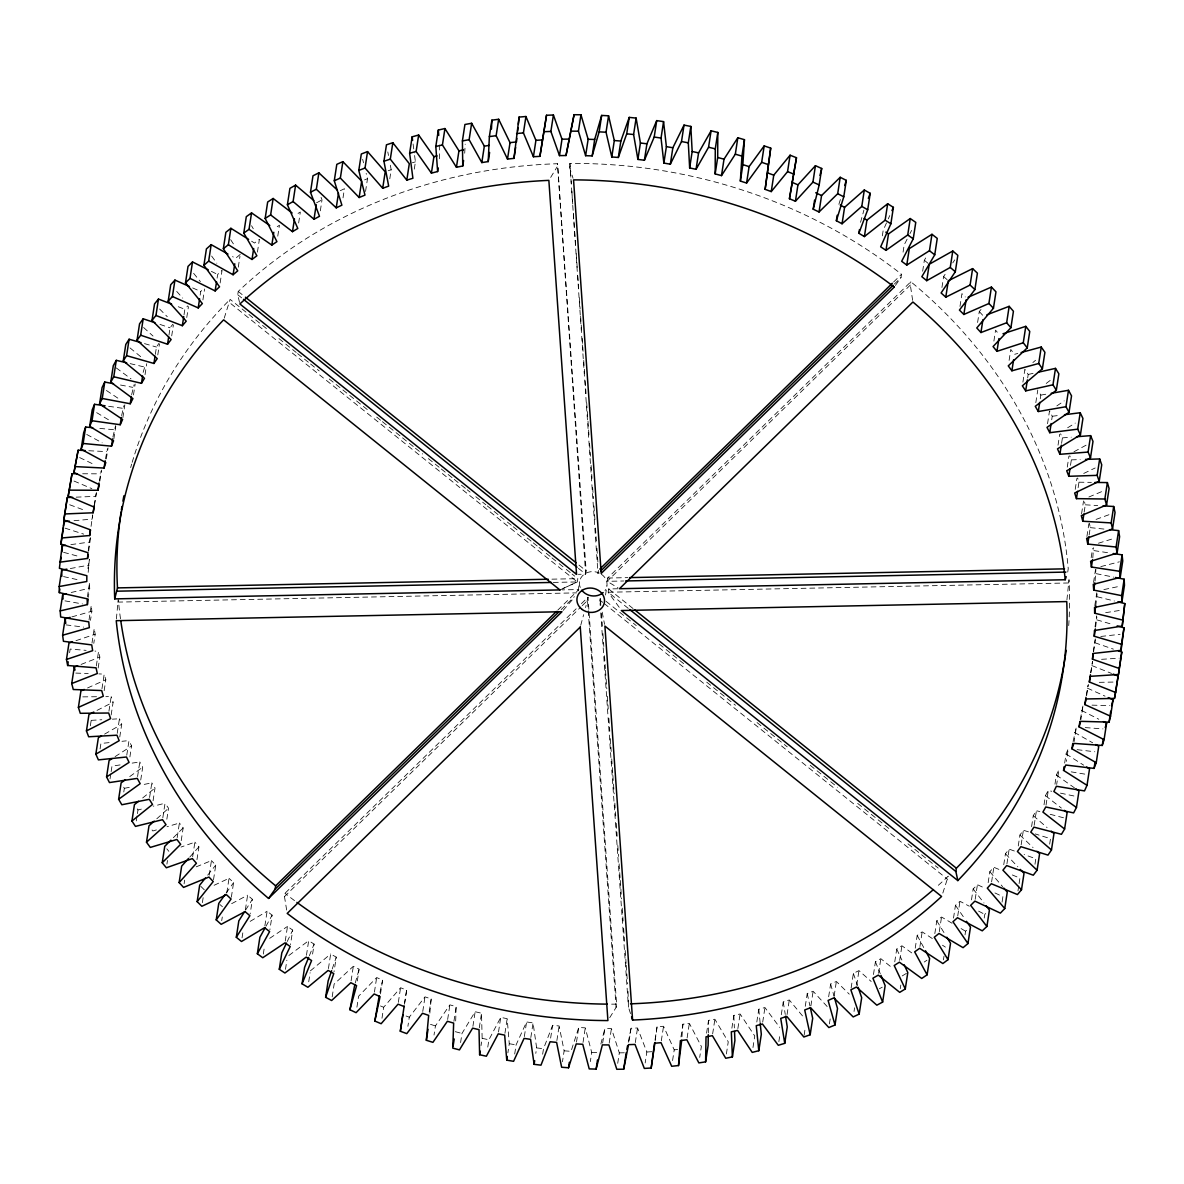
<?xml version="1.0" encoding="UTF-8"?>
<svg xmlns="http://www.w3.org/2000/svg" width="1184" height="1184" viewBox="0 0 1184 1184"><rect width="100%" height="100%" fill="white"/><g stroke="black" fill="none" stroke-linecap="round" stroke-linejoin="round"><path stroke-width="0.75" stroke-dasharray="5 3.75" d="M88.178 572.36L89.362 559.292L87.409 572.064M708.328 1032.907L708.535 1020.386L714.884 1019.246L728.249 1041.831L726.28 1054.618M455.677 1020.963L456.166 1006.666L449.89 1004.846L435.431 1025.921L434.025 1035.038M1095.629 627.12L1096.858 616.938M88.667 551.152L90.354 537.714M681.969 1036.666L682.916 1024.19L689.34 1023.346L701.372 1046.464L699.7 1057.416M116.387 619.01L118.252 598.823M429.851 1013.178L431.183 998.956L424.997 996.839L409.294 1017.189L407.903 1026.306M1066.917 599.874L1069.004 579.686A477.596 418.914 8.7 0 1 1068.619 626.898M1093.587 651.91L1095.259 639.908M92.722 514.818L92.16 519.095L72.816 520.812M655.137 1040.958L657.061 1026.809L663.543 1026.262L674.214 1049.853L672.542 1060.805M69.604 652.724L70.167 649.069L86.136 650.371M91.05 526.392L92.633 515.218M94.232 505.479L96.17 493.521M94.468 505.302L96.422 492.514M88.223 550.886L90.176 538.098M99.308 481.133L101.128 471.04M99.885 481.03L101.558 470.078M105.45 458.918L107.433 448.869M106.338 458.889L108.025 447.937M87.394 596.973L89.629 582.365L88.504 597.269M112.894 437.059L115.558 425.707M113.842 438.953L115.795 426.181M89.022 620.061L91.257 605.453L91.864 611.225L90.472 620.342M121.626 415.614L123.935 405.668M122.884 417.626L124.838 404.839M91.997 643.09L94.232 628.482L95.179 634.224L93.788 643.356M131.631 394.642L134.088 384.756M133.481 394.953L135.168 384.001M96.318 665.985L98.553 651.392L95.001 651.096M143.146 372.368L145.484 364.376M98.168 668.042L99.841 657.09L98.553 651.392M90.339 725.822L91.183 720.346L90.073 717.43M145.04 374.647L146.712 363.695M101.972 688.718L104.207 674.11L98.879 673.918M155.326 354.327L156.451 347.03L158.922 343.375M104.148 690.716L105.82 679.749L104.207 674.11M157.783 354.948L159.47 343.996M100.078 748.939L100.921 743.463L111.444 742.383M108.943 711.199L111.178 696.592L105.85 696.651M168.957 335.116L170.082 327.805L172.775 324.283M111.163 714.944L113.116 702.171L111.178 696.592M171.71 335.886L173.382 324.934M110.023 778.909L110.867 773.433M111.148 771.613L111.977 766.137L120.679 764.834M117.216 733.37L119.451 718.762L112.376 719.162M184.023 314.752L184.852 309.276L187.753 305.886M119.762 737.04L121.715 724.253L119.451 718.762M186.761 317.534L188.448 306.582M126.762 755.185L128.997 740.577L121.982 741.302M123.787 791.978L124.35 788.322L122.736 785.569M200.17 295.142L200.732 291.486L203.826 288.245M129.9 756.916L131.587 745.964L128.997 740.577M202.908 299.937L204.58 288.985M137.566 776.571L139.801 761.963L131.113 763.266M217.101 278.136L217.664 274.496L222.059 270.366L220.106 283.139M140.733 780.019L142.687 767.247L139.801 761.963M136.293 820.912L137.137 815.436M137.418 813.615L137.98 809.96L136.219 807.281M149.584 797.483L151.818 782.876L141.518 784.918M153.062 800.798L155.015 788.026L151.818 782.876M224.235 318.126L230.11 299.374L267.48 329.374M238.295 267.184L239.967 256.232M239.523 302.423L237.747 294.727L238.236 291.442A477.596 418.914 8.7 0 1 557.531 163.718L586.154 570.866L585.651 574.151L578.369 574.329M162.8 817.848L165.035 803.255L153.195 806.186M166.84 819.21L168.528 808.258L165.035 803.255M257.431 252.133L259.385 239.346L254.516 243.031L250.09 240.263M166.914 864.128L167.477 860.472M177.171 837.636L179.406 823.028L167.003 826.743M181.211 840.655L183.18 827.882L179.406 823.028M277.766 236.164L279.439 225.212L274.348 228.66M184.097 883.767L184.66 880.112M192.652 856.772L194.886 842.164L181.019 847.063M196.973 859.628L198.927 846.841L194.886 842.164M298.649 222.992L300.322 212.04L295.023 215.236M202.39 902.622L203.219 897.146M209.213 875.213L211.448 860.605L196.218 866.836M213.52 879.697L215.754 865.104L211.448 860.605M320.331 210.826L322.004 199.874L320.716 196.44M221.719 920.664L222.281 917.008M226.795 892.899L229.03 878.306L212.572 886.002M231.354 897.206L233.588 882.598L229.03 878.306M343.02 197.861L344.411 188.744L340.163 190.757M245.369 909.8L247.604 895.193L252.399 899.292L250.164 913.9M242.054 937.832L243.164 930.52M365.545 191.453L367.499 178.68L366.167 173.382M264.876 925.858L267.11 911.251L272.113 915.143L269.878 929.736M263.322 954.067L264.432 946.771M389.788 178.828L391.179 169.697L389.832 162.593M286.661 910.052L284.471 896.599L284.974 893.313L576.149 608.798M285.255 941.043L287.49 926.436L292.714 930.091L290.48 944.684M285.477 969.356L286.868 960.224M414.296 169.134L415.421 161.838L414.489 154.69M306.449 955.296L308.684 940.688L314.115 944.107L312.162 956.879M308.728 981.802L310.119 972.686M439.575 158.774L439.234 142.583M328.427 968.586L330.662 953.978L336.271 957.146L334.036 971.753M332.186 996.869L334.14 984.082L353.335 966.277L359.107 969.178L357.154 981.965M464.705 153.21L465.194 144.182M351.1 980.87L353.335 966.277M356.917 1007.199L358.589 996.247L376.66 977.54L382.595 980.189L380.36 994.782M374.425 992.133L376.66 977.54M381.988 1018.24L383.66 1007.288L400.577 987.737L406.63 990.12L404.676 1002.892M398.342 1002.345L400.577 987.737M404.469 1004.224L406.63 990.12M422.762 1011.447L424.997 996.839M578.458 568.379L585.651 574.151L557.531 163.718M429.23 1011.728L431.183 998.956M598.482 570.377L597.979 573.663L569.874 163.466A477.596 418.914 8.7 0 1 901.512 274.274L901.009 277.559L895.222 285.684M447.656 1019.454L449.89 1004.846M453.931 1021.274L456.166 1006.666M460.591 1042.586L461.982 1033.454L475.154 1011.713L481.518 1013.238L482.14 1038.324L481.03 1045.62M472.919 1026.306L475.154 1011.713M479.283 1027.845L481.518 1013.238M487.778 1047.085L488.903 1039.789L500.743 1017.411L507.181 1018.669L509.268 1043.726L507.877 1052.857M498.508 1032.019L500.743 1017.411M504.946 1033.262L507.181 1018.669M560.106 589.913L577.318 581.936L577.822 578.65L572.079 574.033M578.162 590.831L579.553 581.714M514.7 1054.012L516.091 1044.88L526.584 1021.955L533.066 1022.902L536.633 1047.899L535.79 1053.375M581.418 603.648L588.004 597.21L585.577 607.584M524.349 1036.562L526.584 1021.955M530.832 1037.51L533.066 1022.902M1067.731 572.064L1068.234 568.779A477.596 418.914 8.7 0 0 910.836 281.762L607.629 578.044L607.126 581.329L617.944 587.797M605.527 595.004L606.933 585.888M617.915 588.759L608.665 588.951L608.162 592.237L619.513 607.718M542.657 1054.219L543.5 1048.743L552.602 1025.314L559.114 1025.966L564.132 1050.815L562.459 1061.767M550.634 1038.087L552.602 1025.314M556.88 1040.573L559.114 1025.966M576.49 1042.083L578.724 1027.49L585.266 1027.845L591.719 1052.472L590.328 1061.589M583.031 1042.438L585.266 1027.845M602.656 1043.06L604.891 1028.452L611.432 1028.511L619.321 1052.857L617.648 1063.809M609.198 1043.119L611.432 1028.511M609.73 1017.648L616.109 1007.421L616.612 1004.136L588.004 597.21M630.524 1013.622L628.452 1007.17L628.038 990.978M629.059 1041.017L631.028 1028.23L637.54 1027.993L646.834 1051.999L645.162 1062.951M635.305 1042.586L637.54 1027.993M655.092 1039.582L657.061 1026.809M661.308 1040.869L663.543 1026.262M680.963 1036.962L682.916 1024.19M687.105 1037.954L689.34 1023.346M706.582 1033.158L708.535 1020.386M712.65 1033.854L714.884 1019.246M731.89 1028.186L733.843 1015.398L740.104 1013.978L754.741 1035.97L752.787 1048.743M860.546 222.326L863.906 210.13M737.869 1028.57L740.104 1013.978M756.813 1022.029L758.766 1009.256L764.938 1007.54L779.753 1027.446M882.332 235.853L883.175 230.377L887.556 220.505M762.703 1022.147L764.938 1007.54M781.292 1014.747L783.246 1001.96L789.299 999.962L804.099 1017.84M778.865 1041.654L779.975 1034.342M903.066 252.162L904.176 244.866L909.149 235.231M787.064 1014.57L789.299 999.962M912.642 300.322L910.333 285.048L910.836 281.762M805.268 1006.326L807.222 993.539L813.127 991.26L827.72 1007.14M804.143 1035.186L805.253 1027.89M922.662 271.225L924.349 260.273L927.116 255.581M810.892 1005.867L813.127 991.26M828.652 996.795L830.62 984.022L836.363 981.462L849.268 994.16M829.407 1023.894L830.25 1018.418M941.946 287.49L943.618 276.538L946.667 271.994M834.128 996.07L836.363 981.462M851.133 988.018L853.368 973.411L858.948 970.599L871.187 981.492M959.987 306.419L961.941 293.647L965.271 296.947M856.713 985.206L858.948 970.599M854.034 1011.447L854.596 1007.791M873.466 974.536L875.42 961.763L880.822 958.685L892.233 967.876M977.599 322.477L979.286 311.525L981.669 308.713M878.587 973.292L880.822 958.685M894.749 961.867L896.717 949.094L901.912 945.764L913.826 954.437M993.894 341.096L995.566 330.144L999.474 334.909M899.677 960.372L901.912 945.764M900.254 988.699L900.817 985.044M915.232 948.206L917.186 935.434L922.173 931.867L932.326 938.542M1009.108 360.395L1010.781 349.443L1014.407 354.371L1017.766 353.454M919.938 946.475L922.173 931.867M934.827 933.599L936.781 920.826L941.546 917.023L952.054 923.239M1022.902 382.166L1024.87 369.378L1028.2 374.455L1027.653 378.11M939.312 931.63L941.546 917.023M942.819 893.076L948.251 876.16A477.596 418.914 8.7 0 1 935.612 887.689M943.441 959.898L943.988 956.243M953.505 918.088L955.458 905.316L959.972 901.29L969.282 906.204M1035.822 402.664L1037.791 389.891M957.738 915.898L959.972 901.29M1040.262 398.756L1040.825 395.101L1038.546 391.194M965.019 934.872L965.582 931.231L968.024 929.159M971.487 899.884L973.159 888.932L977.422 884.7L985.384 888.444M1047.544 423.709L1049.512 410.922L1052.25 416.265L1051.688 419.906M975.187 899.307L977.422 884.7M988.152 882.672L989.824 871.72L993.835 867.295L1000.362 870.003M984.215 918.044L984.777 914.403L987.086 912.228M1058.037 445.199L1059.724 434.247M991.6 881.902L993.835 867.295M1061.589 443.349L1062.418 437.873L1060.598 433.788M1003.751 864.705L1005.438 853.753L1009.168 849.135L1015.828 851.548M1067.272 467.118L1068.945 456.166M1006.933 863.743L1009.168 849.135M1002.064 902.164L1002.907 896.688L1005.083 894.394M1070.499 465.342L1071.342 459.866L1069.759 455.722M1018.255 845.983L1019.927 835.031L1023.376 830.25L1028.452 831.834M1075.22 489.377L1076.907 478.425M1021.141 844.858L1023.376 830.25M1078.121 487.675L1078.964 482.199L1077.632 477.996M1017.974 890.901L1018.817 885.425M1019.098 883.59L1019.927 878.114L1010.144 874.058M1031.59 826.61L1033.262 815.658L1036.414 810.714L1039.863 811.602M1081.584 513.738L1083.538 500.965M1034.18 825.307L1036.414 810.714M1084.159 512.11L1085.284 504.813L1084.559 501.972M1034.979 864.246L1035.808 858.77L1024.145 854.552M1044.022 804.765L1045.428 795.648L1048.269 790.542L1051.762 791.282M1086.912 536.515L1088.866 523.742M1046.034 805.15L1048.269 790.542M1089.147 534.946L1090.272 527.635L1089.428 523.343M1054.974 784.193L1056.365 775.061L1058.91 769.837L1056.676 784.444M1091.174 557.634L1092.58 548.503M1092.802 557.916L1093.528 547.733M1049.66 844.148L1050.504 838.672L1035.245 833.936M1064.653 763.088L1066.059 753.971L1068.279 748.614L1066.325 761.401M1093.542 582.513L1095.496 569.726M1095.096 580.974L1095.881 569.341M1073.074 741.539L1076.374 726.961L1074.14 741.554M1094.815 605.601L1096.769 592.814M1095.762 605.897L1097.109 593.88M1080.193 719.576L1083.153 704.909L1080.918 719.517M1095.022 626.839L1096.695 615.887M1086.261 695.452L1088.007 685.344M1086.675 695.319L1088.348 684.367M1093.306 651.659L1095.274 638.872M1090.73 672.882L1092.536 661.323M1090.804 672.675L1092.477 661.723M628.275 1042.246L631.028 1028.23M379.96 992.414L382.595 980.189M600.865 1044.036L604.891 1028.452M580.737 625.285L583.638 614.659M355.289 982.972L359.107 969.178M838.879 204.299L840.477 199.164M571.576 1049.646L578.724 1027.49M332.201 969.015L336.271 957.146M309.35 955.74L314.115 944.107M888.281 218.862L889.746 215.577M287.253 941.472L292.714 930.091M909.963 233.618L911.621 230.406M266 926.228L272.113 915.143M550.678 177.393L557.028 167.003M245.606 910.067L252.399 899.292M952.75 262.907L954.778 259.873M226.159 893.032L233.588 882.598M207.703 875.154L215.754 865.104M563.14 610.382L573.678 598.231M189.721 857.142L198.927 846.841M173.352 837.71L183.18 827.882M557.768 610.16L578.858 589.543L562.282 589.884M893.609 281.999L901.512 274.274M561.216 609.582L574.403 596.692M894.423 283.997L901.009 277.559M284.471 896.599L580.915 606.933M582.232 605.646L587.501 600.495L616.109 1007.421M910.333 285.048L607.126 581.329L623.702 580.989M156.806 818.78L168.528 808.258M1032.877 362.556L1035.556 360.276M240.248 254.412L235.616 258.319L232.552 256.617M310.4 970.85L330.662 953.978M142.672 797.972L155.015 788.026M1046.212 383.453L1050.43 380.242M288.837 955.518L308.684 940.688M129.752 776.586L142.687 767.247M1056.853 405.905L1064.194 400.888M924.245 962.03L926.939 960.209M269.715 938.32L287.49 926.436M115.085 756.635L131.587 745.964M1067.642 427.764L1075.279 423.088M902.208 975.927L906.411 973.381M250.164 921.374L267.11 911.251M104.592 734.124L121.715 724.253M1073.977 451.755L1086.66 444.873M316.513 202.819L322.004 199.874M879.342 988.758L882.243 987.204M231.65 903.658L247.604 895.193M97.014 710.4L113.116 702.171M1083.73 473.452L1095.185 467.961M563.066 588.463L577.318 581.936L229.622 302.66M87.557 687.963L105.82 679.749M1088.88 497.014L1104.036 490.65M364.583 179.879L367.499 178.68M81.074 664.431L99.841 657.09M1096.058 519.406L1109.867 514.389M388.204 170.762L391.179 169.697M75.968 640.677L95.179 634.224M1098.426 543.219L1114.307 538.306M412.372 162.77L415.421 161.838M156.377 829.925L152.825 830.99L150.916 828.386M71.824 616.908L91.864 611.225M1100.824 566.603L1119.368 561.823M137.98 809.96L141.355 809.116M71.203 592.488L89.91 588.152M1028.2 374.455L1033.321 373.315M1103.902 589.573L1121.026 586.006M124.35 788.322L131.217 786.96M70.33 568.542L89.303 565.064M1040.825 395.101L1046.02 394.198M1105.649 612.676L1121.263 610.189M70.877 544.61L90.058 542.02M1052.25 416.265L1059.236 415.377M1100.809 636.459L1120.079 634.313M674.214 1049.853L677.618 1049.498M1062.418 437.873L1071.239 437.177M1101.579 659.325L1119.235 658.171M646.834 1051.999L651.984 1051.688M91.183 720.346L101.78 719.754M76.161 497.162L95.623 496.348M1071.342 459.866L1080.193 459.584M551.936 579.168L577.822 578.65M607.629 578.044L627.89 577.629M553.283 582.41L577.318 581.936M117.749 602.108L576.519 592.873M1068.501 582.972L608.162 592.237L628.275 608.384M1099.27 682.339L1115.224 682.028M619.321 1052.857L624.486 1052.783M82.791 696.873L96.984 696.725M82.673 473.763L100.433 473.837M1078.964 482.199L1091.396 482.362M1092.033 705.146L1109.793 705.634M591.719 1052.472L598.63 1052.68M75.791 673.089L88.223 673.533M88.8 450.734L106.56 451.607M1085.284 504.813L1097.701 505.553M1085.24 727.598L1102.985 728.9M564.132 1050.815L571.028 1051.348M99.826 428.401L114.004 429.748M1090.272 527.635L1104.435 529.115M1077.114 749.664L1094.8 751.766M536.633 1047.899L543.5 1048.743M65.964 624.871L83.635 627.12M108.632 406.304L122.736 408.302M1093.912 550.604L1109.763 553.002M1071.209 771.864L1087.016 774.484M509.268 1043.726L516.091 1044.88M64.942 600.865L82.48 603.929M120.502 385.022L132.741 387.331M1096.221 573.678L1113.685 577.126M1060.464 793.132L1076.138 796.462M482.14 1038.324L488.903 1039.789M63.566 576.593L79.21 580.056M130.136 363.621L143.989 366.892M1097.168 596.766L1114.44 601.013M1050.178 814.296L1063.942 817.878M455.307 1031.678L461.982 1033.454M63.625 552.336L79.062 556.51M144.492 343.626L156.451 347.03M1096.754 619.824L1112.087 624.338M430.502 1024.367L435.431 1025.921M65.105 528.168L83.694 534.117M159.988 324.431L170.082 327.805M1094.978 642.779L1113.404 649.143M406.068 1016.005L409.294 1017.189M69.678 504.754L84.612 510.304M178.251 306.73L184.852 309.276M1091.855 665.571L1111.554 673.43M380.493 1005.956L383.66 1007.288M73.97 481.03L91.834 488.622M192.666 287.934L200.732 291.486M1087.386 688.156L1105.042 696.148M994.945 892.943L1002.907 896.688M79.654 457.572L93.921 464.439M211.374 271.358L217.664 274.496M1081.584 710.459L1098.782 719.236M978.576 911.118L984.777 914.403M86.728 434.454L102.135 442.786M1074.465 732.408L1092.669 742.812M961.068 928.567L965.582 931.231M96.659 412.639L110.097 420.749M1066.059 753.971L1083.656 765.16M942.494 945.217L945.394 947.111M106.397 390.468L119.362 399.156M1056.365 775.061L1074.45 787.834M116.239 367.913L131.01 378.88M1045.428 795.648L1061.338 808.065M238.236 291.442L243.993 296.059M578.961 565.094L586.154 570.866M608.665 588.951L633.085 608.561M237.747 294.727L242.054 298.19M278.965 338.609L296.207 352.462M297.643 353.616L309.142 362.852M310.578 364.006L319.206 370.918M329.256 378.998L355.126 399.778M356.562 400.932L368.046 410.167M376.675 417.079L380.982 420.542M382.417 421.696L401.095 436.704M402.53 437.858L414.03 447.093M415.466 448.248L422.644 454.005M428.401 458.622L439.886 467.858M441.321 469.012L452.821 478.247M454.256 479.402L459.999 484.019M461.449 485.174L465.756 488.637M467.192 489.791L470.063 492.1M475.805 496.703L485.869 504.784M487.305 505.938L498.804 515.173M500.24 516.328L505.982 520.945M507.418 522.1L511.725 525.563M513.16 526.717L518.918 531.335M520.353 532.489L531.853 541.71M533.288 542.864L537.595 546.327M539.031 547.482L544.773 552.099M546.209 553.254L550.53 556.717M551.966 557.871L557.708 562.489M559.144 563.643L564.886 568.261M566.322 569.415L570.644 572.878M606.09 601.339L636.282 625.596M659.281 644.066L683.716 663.691M706.715 682.162L735.471 705.264M757.035 722.58L787.227 746.838M810.226 765.308L837.547 787.242M857.675 803.403L889.302 828.815M907.995 843.822L938.187 868.079M602.7 602.316L599.829 600.007L600.332 596.721L600.85 604.092M604.151 603.47L947.748 879.446M924.349 260.273L928.019 263.262M130.033 347.933L141.34 357.228M1033.262 815.658L1047.07 827.572M943.618 276.538L947.126 279.69M219.972 904.561L222.444 906.781M143.59 327.494L153.017 336.049M1019.927 835.031L1033.04 847.552M200.836 886.372L204.344 889.85M159.633 309.039L167.284 316.72M1005.438 853.753L1017.826 866.821M979.286 311.525L983.445 316.113M176.712 291.427L182.721 298.087M989.824 871.72L1002.611 886.683M166.811 848.839L168.868 851.34M193.628 273.326L200.377 281.629M973.159 888.932L983.993 903.007M211.625 256.055L216.85 263.218M955.458 905.316L964.472 918.384M230.658 239.671L234.491 245.576M936.781 920.826L945.024 934.265M251.541 225.73L253.287 228.764M917.186 935.434L924.645 949.213M896.717 949.094L901.882 960.032M875.42 961.763L880.274 973.707M853.368 973.411L857.527 985.547M569.371 166.752L573.026 178.236M830.62 984.022L834.069 996.292M362.644 159.292L363.518 162.815M807.222 993.539L809.945 1005.941M600.85 605.216L599.829 600.007L600.214 605.542M602.197 612.172L604.565 624.338M387.804 151.937L388.485 155.489M783.246 1001.96L785.258 1014.436M413.083 143.974L414.252 152.914M758.766 1009.256L760.217 1023.568M569.874 163.466L571.31 183.712M571.828 191.083L572.73 203.974M573.382 213.179L574.536 229.755M574.669 231.59L575.705 246.316M576.223 253.687L577.259 268.413M577.777 275.783L578.68 288.674M579.331 297.88L580.101 308.92M580.619 316.291L581.655 331.017M582.173 338.387L583.076 351.278M583.727 360.484L584.63 373.36M585.148 380.73L586.05 393.621M586.702 402.826L587.871 419.402M588.004 421.238L589.04 435.964M589.558 443.334L590.461 456.225M591.112 465.43L592.015 478.321M592.651 487.527L593.436 498.568M593.954 505.938L594.99 520.664M595.508 528.034L596.41 540.925M596.928 548.281L597.964 563.022M601.502 613.297L602.404 626.203M602.922 633.573L603.825 646.464M604.476 655.684L605.379 668.575M605.512 670.41L606.815 688.836M607.333 696.207L608.236 709.098M608.887 718.318L609.79 731.209M610.308 738.579L611.21 751.485M611.728 758.855L612.764 773.581M612.898 775.431L614.185 793.857M614.836 803.063L615.739 815.954M616.257 823.324L617.175 836.23M617.811 845.435L618.596 856.491M619.114 863.861L620.15 878.602M620.283 880.437L621.57 898.863M622.222 908.084L623.124 920.974M623.642 928.345L624.545 941.236M625.196 950.456L626.099 963.347M626.232 965.197L627.52 983.608M600.732 612.898L628.452 1007.17M733.843 1015.398L734.376 1027.949M616.612 1004.136A477.596 418.914 8.7 0 1 610.426 1004.15M294.505 900.595A477.596 418.914 8.7 0 1 284.974 893.313M120.487 618.788A477.596 418.914 8.7 0 1 118.415 600.628M130.669 467.576A477.596 418.914 8.7 0 1 131.661 464.084M132.179 462.337A477.596 418.914 8.7 0 1 230.11 299.374M601.339 574.21A13.838 12.136 8.7 0 1 605.024 590.55M580.264 587.501A13.838 12.136 8.7 0 1 584.038 574.403A13.838 12.136 8.7 0 1 599.341 573.086"/><path stroke-width="1.5" d="M968.038 297.317L991.422 287.076L988.906 303.504L963.865 314.47L959.425 310.075L974.891 289.577L977.407 273.149L972.612 268.62L970.096 285.048L945.779 297.169L941.102 292.966L955.31 271.758L957.826 255.33L952.78 251.008L950.264 267.436L926.732 280.682L921.833 276.701L934.738 254.826L937.254 238.384L931.971 234.299L929.455 250.727L906.781 265.068L901.66 261.294L913.249 238.813L915.765 222.385L910.244 218.537L907.728 234.965L885.987 250.342L880.659 246.805L890.886 223.776L893.387 207.348L887.674 203.752L885.158 220.18L864.394 236.563L858.874 233.278L867.709 209.76L870.21 193.332L864.305 189.988L861.789 206.416L842.061 223.761L836.363 220.727L843.778 196.796L846.294 180.368L840.211 177.289L837.695 193.717L819.047 211.98L813.201 209.198L819.18 184.911L821.696 168.483L815.436 165.686L812.934 182.114L795.426 201.25L789.432 198.734L796.477 157.724L790.083 155.208L787.567 171.636L771.243 191.586L765.13 189.351L770.71 148.118L764.183 145.898L761.667 162.326L746.586 183.032L740.355 181.063L742.856 164.635L744.455 139.682L737.824 137.758L735.323 154.186L721.5 175.602L715.166 173.915L715.284 148.858L717.8 132.43L711.081 130.817L698.575 152.884L696.059 169.312L689.65 167.921L688.304 142.85L690.82 126.422L684.026 125.104L672.852 147.763L670.336 164.191L663.869 163.081L661.042 138.054L663.558 121.626L656.72 120.62L646.923 143.812L644.407 160.24L637.895 159.426L633.603 134.517L636.119 118.089L629.237 117.394L620.845 141.044L618.329 157.472L611.788 156.969L606.045 132.223L608.561 115.795L601.664 115.425L594.679 139.475L592.178 155.903L585.621 155.696L578.443 131.202L580.959 114.774L574.062 114.715L566.011 155.518L559.484 155.622L550.886 131.439L553.402 115.011L546.52 115.262L539.919 156.347L533.422 156.747L523.432 132.934L525.933 116.506L519.095 117.083L513.96 158.375L507.507 159.07L496.14 135.701L498.656 119.273L491.878 120.161L489.362 136.589L488.222 161.586L481.814 162.578L469.13 139.712L471.646 123.284L464.927 124.483L462.411 140.911L462.752 165.982L456.432 167.255L442.431 144.966L444.947 128.538L438.332 130.048L435.816 146.476L437.621 171.547L431.405 173.116L416.132 151.448L418.648 135.02L412.15 136.826L409.634 153.254L412.905 178.266L406.793 180.131L390.306 159.144L392.822 142.716L386.458 144.818L383.942 161.246L388.678 186.125L382.698 188.271L365.027 168.024L367.543 151.596L361.312 153.994L358.796 170.422L364.983 195.108L359.152 197.521L340.356 178.074L342.872 161.646L336.804 164.339L334.288 180.767L341.895 205.172L336.226 207.851L316.35 189.262L318.866 172.834L337.425 190.18M715.166 173.915L717.682 157.487L717.8 132.43M402.841 1014.821L400.325 1031.249L406.778 1033.617L422.496 1013.267L428.667 1015.384L426.344 1040.277L432.915 1042.349L447.374 1021.274L453.65 1023.094L452.791 1048.121L459.466 1049.882L472.638 1028.141L479.017 1029.666L479.624 1054.752L486.387 1056.217L498.227 1033.839L504.665 1035.097L506.752 1060.154L513.575 1061.308L524.068 1038.383L530.55 1039.33L534.117 1064.327L540.984 1065.171L550.086 1041.742L556.613 1042.394L561.63 1067.243L568.512 1067.776L576.208 1043.918L582.75 1044.273L589.218 1068.9L596.114 1069.108L602.375 1044.88L608.916 1044.939L616.805 1069.285L623.687 1069.196L628.512 1044.658L635.024 1044.421L644.318 1068.427L651.185 1068.012L654.545 1043.237L661.027 1042.69L671.698 1066.281L678.521 1065.556L680.4 1040.618L686.824 1039.774L698.856 1062.906L705.605 1061.856L706.019 1036.814L712.383 1035.674L725.733 1058.259L732.393 1056.912L731.327 1031.826L737.602 1030.406L752.225 1052.398L758.796 1050.726L756.25 1025.684L762.422 1023.968L778.302 1045.294L784.74 1043.341L780.73 1018.388L786.783 1016.39L803.862 1037.006L810.167 1034.757L804.706 1009.967L810.611 1007.688L828.844 1027.549L835.001 1025.004L828.104 1000.45L833.847 997.89L853.19 1016.923L859.17 1014.096L850.852 989.839L856.432 987.027L876.841 1005.186L882.628 1002.078L872.904 978.191L878.306 975.113L899.707 992.355L905.286 988.966L894.201 965.522L899.396 962.192L921.729 978.458L927.102 974.817L914.67 951.862L919.657 948.295L942.878 963.539L948.014 959.662L934.265 937.254L939.03 933.451L963.066 947.659L967.964 943.53L952.942 921.744L957.456 917.718L982.261 930.831L986.894 926.48L970.643 905.36L974.906 901.128L1000.391 913.116L1004.757 908.542L987.308 888.148L991.319 883.723L1017.426 894.542L1021.496 889.776L1002.922 870.181L1006.652 865.563L1033.292 875.198L1037.08 870.24L1017.411 851.474L1020.86 846.678L1047.988 855.1L1051.466 849.964L1030.761 832.086L1033.913 827.142L1061.441 834.306L1064.608 829.022L1042.912 812.076L1045.768 806.985L1073.622 812.89L1076.463 807.458L1053.849 791.489L1056.394 786.265L1084.5 790.912L1087.016 785.332L1063.543 770.399L1065.763 765.042L1094.046 768.401L1096.236 762.703L1071.949 748.836L1073.858 743.389L1102.245 745.446L1104.08 739.645L1079.068 726.887L1080.637 721.337L1109.068 722.107L1110.548 716.216L1084.87 704.584L1086.113 698.96L1114.484 698.427L1115.609 692.462L1089.339 681.999L1090.242 676.33L1118.48 674.495L1119.265 668.472L1092.462 659.207L1093.039 653.479L1121.07 650.342L1121.485 644.288L1094.238 636.252L1094.46 630.495L1122.225 626.07L1124.8 603.559L1117.888 601.857M1124.8 603.559L1122.225 626.07M708.298 1034.698L708.121 1045.428L705.605 1061.856M65.638 545.321L62.145 545.794L59.392 568.305L86.846 575.72L86.787 581.492L59.2 586.539L59.318 592.636L87.113 598.793L87.394 604.58L60.192 610.9L60.665 616.982L88.741 621.881L89.348 627.653L62.619 635.231L63.448 641.299L91.716 644.91L92.663 650.652L66.467 659.458L67.651 665.497L96.037 667.82L97.325 673.518L71.736 683.538L73.275 689.517L101.691 690.538L103.304 696.192L78.396 707.381L80.275 713.301L108.662 713.02L110.615 718.599L86.447 730.942L88.667 736.774L116.935 735.19L119.199 740.681L95.845 754.149L98.405 759.891L126.481 757.005L129.071 762.392L106.575 776.941L109.476 782.565L137.285 778.391L140.186 783.675L118.622 799.259L121.834 804.75L149.302 799.304L152.499 804.454L131.942 821.03L135.464 826.388L162.519 819.683L166.012 824.686L146.49 842.224L150.309 847.418L176.89 839.456L180.664 844.31L162.238 862.751L166.352 867.768L192.37 858.592L196.411 863.269L179.139 882.568L183.55 887.408L208.932 877.033L213.238 881.532L197.151 901.631L201.828 906.278L226.514 894.734L231.072 899.026L216.228 919.879L221.156 924.319L245.088 911.621L249.883 915.72L236.312 937.269L241.492 941.487L264.594 927.679L269.612 931.571L257.357 953.756L262.759 957.723L284.974 942.864L290.198 946.519L279.291 969.282L284.915 973.011L306.168 957.116L311.599 960.535L302.068 983.815L307.884 987.278L328.146 970.406L333.755 973.574L325.63 997.313L331.638 1000.51L350.819 982.705L356.591 985.621L349.902 1009.73L356.073 1012.675L374.144 993.968L380.079 996.617L374.825 1021.052L381.144 1023.716L398.061 1004.165L404.129 1006.548M61.908 551.877L62.145 545.794M491.464 129.086L491.878 120.161M740.355 181.063L741.939 156.11L744.455 139.682M59.644 562.222L87.542 558.448L87.942 552.706L60.902 544.048L64.025 521.582L69.294 521.108M1117.193 625.848L1124.001 627.86L1121.07 650.342M681.703 1040.218L678.521 1065.556M63.566 526.11L64.025 521.582M516.86 138.395L516.476 141.947L510.023 142.628L498.656 119.273M517.6 131.291L517.97 127.739M518.355 124.187L519.095 117.083M765.13 189.351L770.71 148.118M61.509 538.01L89.658 535.523L90.398 529.825L63.847 519.954L67.31 497.532L72.624 497.31M1118.421 650.889L1121.781 652.044L1118.48 674.495M654.9 1042.734L651.185 1068.012M63.847 519.954L67.31 497.532M60.902 544.048L63.418 527.62M64.794 513.96L93.107 512.776L94.187 507.122L68.198 496.081L72.032 473.718L77.36 473.733M68.198 496.081L72.032 473.718M60.517 560.994L61.065 557.353M69.516 490.146L97.917 490.265L99.323 484.67L73.97 472.475L78.144 450.201L85.248 450.556M73.97 472.475L78.144 450.201M59.2 586.539L61.716 570.111L66.881 569.164M75.628 466.629L104.044 468.05L105.79 462.544L81.134 449.224L83.65 432.796L85.648 427.039L92.737 427.72M59.318 592.636L59.866 588.981M81.134 449.224L83.146 443.467L85.648 427.039M60.192 610.9L62.708 594.472L66.112 593.687M83.146 443.467L111.488 446.176L113.56 440.774L89.673 426.373L92.189 409.945L94.528 404.306L105.11 405.801M89.673 426.373L92.012 420.734L94.528 404.306M62.619 635.231L65.135 618.803L70.152 617.382M92.012 420.734L120.22 424.73L122.603 419.447L99.56 403.996L102.076 387.568L104.754 382.047L113.501 383.705M99.56 403.996L102.238 398.475L104.754 382.047M66.467 659.458L68.983 643.03L72.476 641.861M102.238 398.475L130.225 403.759L132.934 398.594L110.763 382.136L113.279 365.708L116.284 360.336L126.673 362.792M67.651 665.497L68.213 661.841M89.658 535.523L90.487 530.047M93.107 512.776L94.232 505.479M110.763 382.136L113.768 376.764L116.284 360.336M87.542 558.448L88.104 554.793M97.917 490.265L99.027 482.954M104.044 468.05L105.169 460.739M71.736 683.538L74.252 667.11L77.656 665.763M113.768 376.764L141.473 383.32L144.478 378.303L123.269 360.883L125.785 344.455L129.115 339.231L141.074 342.65M111.488 446.176L112.613 438.879M87.394 604.58L88.238 599.104M123.269 360.883L126.599 355.659L129.115 339.231M120.22 424.73L121.345 417.434M78.396 707.381L80.912 690.953L84.227 689.458M126.599 355.659L153.935 363.458L157.235 358.589L137.033 340.267L139.549 323.839L143.19 318.792L154.956 322.729M130.225 403.759L131.35 396.462M137.033 340.267L140.674 335.22L143.19 318.792M86.447 730.942L88.948 714.514L93.788 712.043M141.473 383.32L142.598 376.024M140.674 335.22L167.566 344.233L171.147 339.542L152.026 320.346L154.542 303.918L158.464 299.049L171.665 304.17M152.026 320.346L155.962 315.477L158.464 299.049M560.106 589.913L114.715 598.882L117.482 587.9A477.596 418.914 8.7 0 1 121.094 511.858M153.935 363.458L155.045 356.162M95.845 754.149L98.361 737.721L101.469 735.93M155.962 315.477L182.336 325.704L186.214 321.19L168.187 301.18L170.703 284.752L174.936 280.09L189.44 286.498M168.187 301.18L172.42 296.518L174.936 280.09M167.566 344.233L168.676 336.937M106.575 776.941L109.091 760.513L112.095 758.574M172.42 296.518L198.216 307.914L202.346 303.592L185.503 282.828L188.019 266.4L192.518 261.945L208.236 269.789M182.336 325.704L183.742 316.587M185.503 282.828L190.002 278.373L192.518 261.945M118.622 799.259L121.138 782.831L125.445 779.708M190.002 278.373L215.148 290.924L219.543 286.794L203.9 265.334L206.416 248.906L211.181 244.659L227.979 254.057M198.216 307.914L199.608 298.797M203.9 265.334L208.665 261.087L211.181 244.659M131.942 821.03L134.443 804.602L138.558 801.287M215.148 290.924L216.539 281.792M208.665 261.087L233.1 274.747L237.732 270.84L223.347 248.729L225.863 232.301L230.88 228.305L248.61 239.346M223.347 248.729L228.364 244.733L230.88 228.305M233.1 274.747L234.772 263.795M146.49 842.224L149.006 825.796L154.201 821.119M228.364 244.733L252 259.459L256.884 255.774L243.786 233.085L246.302 216.657L251.556 212.898L269.789 225.508M243.786 233.085L249.04 229.326L251.556 212.898M252 259.459L253.687 248.507M162.238 862.751L164.754 846.323L170.896 840.166M249.04 229.326L271.832 245.088L276.923 241.64L265.157 218.418L267.673 201.99L273.149 198.483L292.108 213.002M265.157 218.418L270.633 214.911L273.149 198.483M271.832 245.088L273.785 232.301M179.139 882.568L181.655 866.14L188.567 858.43M270.633 214.911L292.507 231.664L297.806 228.468L287.401 204.788L289.917 188.36L295.6 185.118L313.73 200.466M287.401 204.788L293.099 201.546L295.6 185.118M292.507 231.664L294.461 218.892M197.151 901.631L199.667 885.203L205.409 878.025M293.099 201.546L313.997 219.247L319.488 216.302L310.474 192.222L312.976 175.794L318.866 172.834M313.997 219.247L316.232 204.64M216.228 919.879L218.744 903.451L225.108 894.512M336.226 207.851L338.461 193.258M236.312 937.269L238.828 920.841L244.644 911.606M359.152 197.521L361.668 181.093L342.872 161.646M257.357 953.756L259.873 937.328L265.112 927.812M268.561 898.434L561.971 611.728L116.239 620.697A477.596 418.914 8.7 0 0 268.561 898.434L275.147 889.11L275.65 885.824L556.45 611.447M382.698 188.271L385.214 171.843L367.543 151.596M279.291 969.282L281.807 952.854L286.484 943.1M406.793 180.131L409.309 163.703L392.822 142.716M302.068 983.815L304.584 967.387L308.669 957.412M431.405 173.116L433.906 156.688L418.648 135.02M437.621 171.547L438.184 167.891M325.63 997.313L328.146 980.885L331.624 970.702M456.432 167.255L458.948 150.827L444.947 128.538M462.752 165.982L463.58 160.506M349.902 1009.73L354.8 984.688M481.814 162.578L484.33 146.15L471.646 123.284M488.222 161.586L489.614 152.455M374.825 1021.052L379.206 995.907M507.507 159.07L510.023 142.628M513.96 158.375L515.647 147.423M533.422 156.747L535.923 140.319L525.933 116.506M400.325 1031.249L404.188 1006M539.919 156.347L546.52 115.262M559.484 155.622L562 139.194L553.402 115.011M426.344 1040.277L428.016 1029.325M566.011 155.518L574.062 114.715M585.621 155.696L588.137 139.268L580.959 114.774M453.072 1046.286L454.197 1038.99M592.178 155.903L599.148 131.853L601.664 115.425M611.788 156.969L614.304 140.541L608.561 115.795M479.624 1054.752L480.186 1051.096M618.329 157.472L626.721 133.822L629.237 117.394M637.895 159.426L640.411 142.998L636.119 118.089M506.752 1060.154L507.314 1056.498M644.407 160.24L654.204 137.048L656.72 120.62M663.869 163.081L666.385 146.653L663.558 121.626M534.117 1064.327L534.68 1060.672M670.336 164.191L681.51 141.532L684.026 125.104M689.65 167.921L692.166 151.493L690.82 126.422M696.059 169.312L708.565 147.245L711.081 130.817M568.512 1067.776L569.356 1062.3M721.5 175.602L724.016 159.174L737.824 137.758M596.114 1069.108L597.506 1059.991M746.586 183.032L749.102 166.604L764.183 145.898M623.687 1069.196L626.203 1052.768M771.243 191.586L773.759 175.158L790.083 155.208M789.432 198.734L796.477 157.724M795.426 201.25L797.942 184.822L815.436 165.686M813.201 209.198L814.592 200.081M819.047 211.98L821.563 195.552L840.211 177.289M836.363 220.727L837.206 215.251M842.061 223.761L844.577 207.333L864.305 189.988M732.393 1056.912L734.909 1040.484L734.524 1031.53M858.874 233.278L859.436 229.622M864.394 236.563L866.91 220.135L887.674 203.752M758.796 1050.726L761.312 1034.298L760.217 1023.568M885.987 250.342L888.503 233.914L910.244 218.537M784.74 1043.341L787.256 1026.913L785.54 1016.227M906.781 265.068L909.297 248.625L931.971 234.299M810.167 1034.757L812.683 1018.329L810.344 1007.702M926.732 280.682L929.248 264.254L952.78 251.008M945.779 297.169L948.295 280.741L972.612 268.62M835.001 1025.004L837.517 1008.561L834.557 998.053M963.865 314.47L966.1 299.863M859.17 1014.096L861.686 997.668L858.119 987.278M986.879 314.811L1009.168 306.33L1006.652 322.758L980.944 332.541L982.898 319.769M882.628 1002.078L885.144 985.65L880.97 975.409M980.944 332.541L976.77 327.953L993.45 308.24L995.966 291.812L991.422 287.076M1002.981 333.77L1025.788 326.34L1023.272 342.768L996.958 351.337L998.926 338.565M905.286 988.966L907.802 972.538L904.102 964.723M996.958 351.337L993.065 346.572L1010.914 327.702L1013.43 311.274L1009.168 306.33M1021.111 352.536L1041.239 347.045L1038.723 363.473L1011.891 370.799L1013.578 359.847M927.102 974.817L929.618 958.389L925.474 950.737M1011.891 370.799L1008.265 365.871L1027.238 347.874L1029.754 331.446L1025.788 326.34M1038.442 372.176L1055.492 368.372L1052.976 384.8L1025.684 390.883L1027.372 379.931M957.826 880.6A477.596 418.914 8.7 0 0 1066.754 601.576L621.348 610.53L957.826 880.6L955.873 871.498L956.376 868.212A477.596 418.914 8.7 0 0 1065.112 657.52M948.014 959.662L950.53 943.234L946.86 937.254M1025.684 390.883L1022.354 385.806L1042.394 368.742L1044.91 352.314L1041.239 347.045M1122.284 619.987L1094.652 613.194L1094.534 607.422L1121.944 601.724L1121.648 595.641L1093.705 590.106L1093.261 584.334L1120.227 577.378L1119.576 571.295L1091.411 567.032L1090.612 561.29L1117.089 553.091L1116.083 547.038L1087.756 544.063L1086.631 538.35L1112.531 528.922L1111.169 522.914L1082.768 521.241L1081.318 515.573L1106.566 504.961L1104.864 499.012L1076.448 498.642L1074.672 493.018L1099.211 481.252L1097.154 475.361L1068.826 476.294L1066.71 470.758L1090.494 457.853L1088.096 452.066L1059.917 454.301L1057.49 448.854L1080.415 434.854L1077.692 429.17L1049.734 432.693L1046.996 427.35L1069.019 412.284L1065.97 406.719L1038.309 411.529L1039.715 402.412M967.964 943.53L970.48 927.102L966.47 921.3M1049.734 432.693L1051.126 423.561M1038.309 411.529L1035.275 406.319L1056.335 390.232L1058.851 373.804L1055.492 368.372M1065.97 406.719L1068.486 390.291L1051.2 393.295M986.894 926.48L989.41 910.052L986.154 905.834M1059.917 454.301L1061.308 445.169M1069.019 412.284L1071.535 395.856L1068.486 390.291M1068.826 476.294L1069.936 468.997M1077.692 429.17L1080.208 412.742L1064.475 414.726M1004.757 908.542L1007.273 892.114L1003.78 888.044M1080.415 434.854L1082.931 418.426L1080.208 412.742M1076.448 498.642L1077.573 491.33M1088.096 452.066L1090.612 435.638L1076.522 436.748M1021.496 889.776L1024.012 873.348L1020.297 869.426M1090.494 457.853L1092.995 441.425L1090.612 435.638M1082.768 521.241L1083.878 513.945M1097.154 475.361L1099.67 458.933L1085.506 459.407M1037.08 870.24L1039.596 853.812L1036.977 851.311M1087.756 544.063L1088.866 536.766M1099.211 481.252L1101.727 464.824L1099.67 458.933M1091.411 567.032L1092.521 559.736M1104.864 499.012L1107.38 482.584L1094.948 482.421M1063.543 770.399L1064.09 766.744M1051.466 849.964L1053.982 833.536L1051.214 831.153M1106.566 504.961L1109.082 488.533L1107.38 482.584M1093.705 590.106L1094.815 582.794M1071.949 748.836L1072.793 743.36M1094.652 613.194L1095.762 605.897M1079.068 726.887L1079.912 721.411M1111.169 522.914L1113.685 506.486L1103.029 505.864M1064.608 829.022L1067.11 812.579L1064.224 810.33M1094.238 636.252L1095.348 628.941M1084.87 704.584L1085.994 697.287M1092.462 659.207L1093.306 653.731M1112.531 528.922L1115.047 512.494L1113.685 506.486M1089.339 681.999L1090.449 674.702M1116.083 547.038L1118.599 530.61L1109.748 529.677M1076.463 807.458L1078.979 791.016L1075.96 788.899M1117.089 553.091L1119.605 536.663L1118.599 530.61M1087.016 785.332L1089.532 768.904L1086.601 767.04M1119.576 571.295L1122.092 554.867L1113.286 553.535M1120.227 577.378L1122.743 560.95L1122.092 554.867M1094.046 768.401L1094.889 762.925M1096.236 762.703L1098.737 746.275L1095.703 744.544M1121.648 595.641L1124.164 579.213L1115.432 577.481M1121.944 601.724L1124.46 585.296L1124.164 579.213M1102.245 745.446L1103.088 739.97M1104.08 739.645L1106.596 723.217L1103.473 721.618M1109.068 722.107L1110.74 711.155M1110.548 716.216L1113.064 699.788L1108.254 697.598M1121.485 644.288L1124.001 627.86M1114.484 698.427L1118.125 676.034L1113.197 674.081M1115.609 692.462L1118.125 676.034M1119.265 668.472L1121.781 652.044M626.898 1049.261L627.579 1045.753M819.979 175.424L821.696 168.483M1111.569 705.679L1113.064 699.788M844.71 185.488L846.294 180.368M1105.22 727.568L1106.596 723.217M1065.215 579.746A477.596 418.914 8.7 0 0 912.908 302.009L619.484 588.714L1065.215 579.746L1066.222 576.667M868.331 198.364L870.21 193.332M891.937 210.634L893.387 207.348M599.8 569.09L892.292 283.287M275.147 889.11L558.582 612.158M600.614 571.088L893.106 285.285M310.474 192.222L316.35 189.262M334.288 180.767L340.356 178.074M358.796 170.422L365.027 168.024M383.942 161.246L390.306 159.144M409.634 153.254L416.132 151.448M433.906 156.688L437.029 155.903M435.816 146.476L442.431 144.966M458.948 150.827L463.684 149.865M462.411 140.911L469.13 139.712M484.33 146.15L489.125 145.41M489.362 136.589L496.14 135.701M516.579 133.511L523.432 132.934M535.923 140.319L542.435 139.919M544.004 131.69L550.886 131.439M117.482 587.9L548.236 579.242M629.74 577.6L1064.549 568.853M116.979 591.186L551.433 582.454M625.552 580.959L1065.896 572.094M562 139.194L568.527 139.09M571.546 131.143L578.443 131.202M588.137 139.268L594.679 139.475M599.148 131.853L606.045 132.223M614.304 140.541L620.845 141.044M626.721 133.822L633.603 134.517M640.411 142.998L646.923 143.812M654.204 137.048L661.042 138.054M666.385 146.653L672.852 147.763M681.51 141.532L688.304 142.85M692.166 151.493L698.575 152.884M708.565 147.245L715.284 148.858M717.682 157.487L724.016 159.174M735.323 154.186L741.939 156.11M742.856 164.635L749.102 166.604M761.667 162.326L768.194 164.546M767.632 172.923L773.759 175.158M787.567 171.636L793.961 174.152M791.948 182.306L797.942 184.822M812.934 182.114L819.18 184.911M815.717 192.77L821.563 195.552M837.695 193.717L843.778 196.796M840.3 205.054L844.577 207.333M861.789 206.416L867.709 209.76M864.142 218.492L866.91 220.135M885.158 220.18L890.886 223.776M885.839 232.153L888.503 233.914M907.728 234.965L913.249 238.813M929.455 250.727L934.738 254.826M245.428 297.214L576.09 562.785M634.52 609.716L956.376 868.212M243.49 299.345L577.022 567.225M629.71 609.538L955.873 871.498M559.899 589.913L223.628 319.843A477.596 418.914 8.7 0 0 114.715 598.882M950.264 267.436L955.31 271.758M970.096 285.048L974.891 289.577M988.906 303.504L993.45 308.24M1006.652 322.758L1010.914 327.702M1023.272 342.768L1027.238 347.874M1038.723 363.473L1042.394 368.742M1052.976 384.8L1056.335 390.232M631.56 1016.849L632.596 1020.075A477.596 418.914 8.7 0 0 941.576 896.48L604.906 626.07L632.596 1020.075M74.252 667.11L75.021 670.1M65.135 618.803L65.756 623.346M412.15 136.826L412.609 140.408M62.708 594.472L63.063 599.03M438.332 130.048L438.716 135.42M61.716 570.111L61.834 576.208M933.451 889.569A477.596 418.914 8.7 0 1 630.495 1003.825M607.348 1004.136A477.596 418.914 8.7 0 1 296.918 902.386M275.65 885.824A477.596 418.914 8.7 0 1 120.753 620.594M121.375 510.067A477.596 418.914 8.7 0 1 121.952 506.5M122.899 501.143A477.596 418.914 8.7 0 1 123.906 495.8M1066.162 650.342A477.596 418.914 8.7 0 1 1065.393 655.729M603.174 592.607A13.838 12.136 8.7 0 1 581.803 590.209M894.26 287.046L601.206 573.396L573.544 179.879A477.596 418.914 8.7 0 1 894.26 287.046M580.264 627.061L287.194 913.412A477.596 418.914 8.7 0 0 607.91 1020.578L580.264 627.061M576.549 574.373L239.878 303.962A477.596 418.914 8.7 0 1 548.858 180.368L576.549 574.373M582.158 609.479A13.838 12.136 8.7 0 0 604.388 602.464A13.838 12.136 8.7 0 0 585.636 588.729A13.838 12.136 8.7 0 0 582.158 609.479"/></g></svg>
